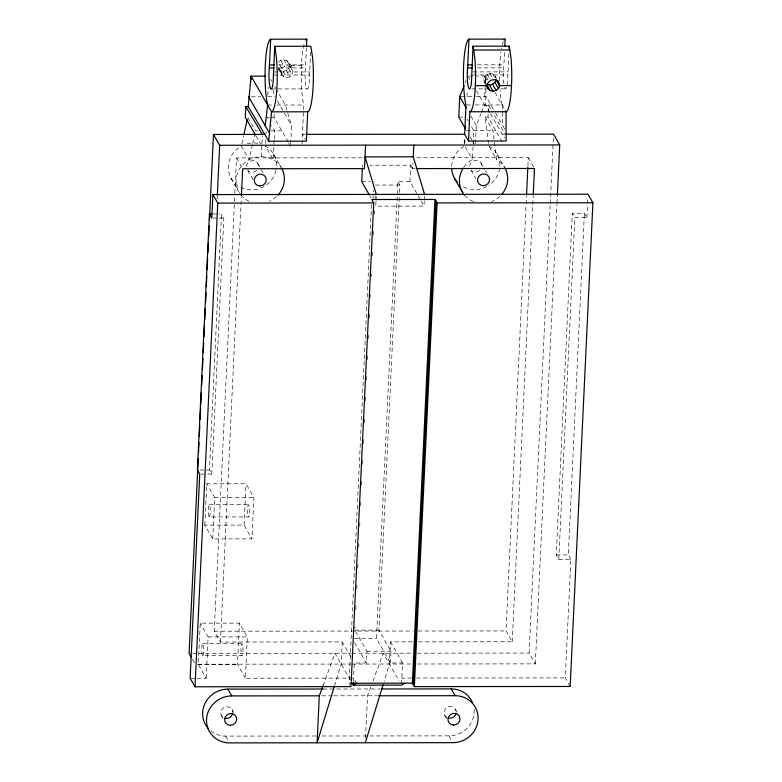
<?xml version="1.0" encoding="UTF-8"?>
<svg xmlns="http://www.w3.org/2000/svg" width="782" height="782" viewBox="0 0 782 782"><rect width="100%" height="100%" fill="white"/><g stroke="black" fill="none" stroke-linecap="round" stroke-linejoin="round"><path stroke-width="0.59" stroke-dasharray="3.91 2.93" d="M503.901 83.83A13.45 2.229 89.9 0 1 503.716 68.435L504.556 51.954M507.176 85.091A13.45 2.229 89.9 0 0 507.85 75.659L508.867 53.186M217.152 198.882L217.269 196.448M197.015 678.277L206.184 678.268L198.296 664.495L200.241 623.156L239.458 623.117L247.347 636.89L245.401 678.229L353.591 678.121L356.524 683.214M204.845 525.133L206.79 483.794L246.007 483.755L253.896 497.528L251.96 538.866L212.733 538.906L204.845 525.133L244.072 525.093L251.96 538.866M200.954 474.088L211.805 474.078L209.468 469.992L221.501 213.975L219.087 213.975M211.805 474.078L223.838 218.051L221.501 213.975M206.184 678.268L208.129 636.929L200.241 623.156M212.733 538.906L214.679 497.567L206.79 483.794M350.678 656.684L342.223 641.924L220.436 642.042L214.239 631.221L234.776 194.523M234.825 193.301L236.496 157.925L363.474 157.808M220.436 642.042L241.364 196.8M245.401 678.229L237.513 664.456L239.458 623.117M244.072 525.093L246.007 483.755M241.57 195.774A24.457 23.167 -29.8 0 1 249.126 159.704L255.049 157.348L261.335 156.547L261.882 144.875M261.941 143.81L262.322 135.54M265.557 143.673L265.782 138.864M266.017 134.064L266.124 131.659M267.825 95.541L268.226 87.056M288.245 142.06L274.042 117.241L274.208 113.625M274.14 140.467L273.241 159.675A24.457 23.167 -29.8 0 1 281.061 167.221M274.199 139.264L274.599 130.858L271.598 125.628M290.699 143.722L291.549 125.638L285.283 105.023L276.417 89.549M301.989 143.771L303.817 105.003L302.957 100.868A36.686 6.07 89.9 0 1 304.354 43.333L305.068 41.642M310.601 52.081L309.545 75.737A13.45 2.229 89.9 0 1 306.71 88.376A13.45 2.229 89.9 0 1 305.4 68.503L306.446 47.35M362.418 167.573L362.525 165.227M342.223 641.924L341.187 664.074L334.804 684.915M371.548 204.395L349.046 683.233L350.013 684.934M373.014 198.706L373.415 190.182M353.425 681.64L354.305 663.009L366.367 662.999L366.914 651.25L354.833 630.165L355.008 626.509M355.81 609.432L355.986 605.776M356.788 588.699L356.954 585.044M357.755 567.967L357.931 564.311M358.733 547.244L358.909 543.578M359.71 526.511L359.876 522.845M360.688 505.778L360.854 502.122M361.655 485.045L361.89 480.168M362.633 464.312L362.858 459.435M363.61 443.58L363.835 438.702M364.578 422.857L364.813 417.979M365.614 400.902L365.781 397.246M366.592 380.169L366.758 376.513M367.56 359.437L367.736 355.781M368.537 338.714L368.713 335.048M369.515 317.981L369.681 314.325M370.482 297.248L370.6 294.804M371.46 276.515L371.577 274.081M372.437 255.782L372.603 252.127M373.405 235.059L373.581 231.394M374.382 214.327L374.558 210.661M375.125 198.472L375.243 196.028M376.005 201.463L375.78 206.155L424.01 206.116L424.235 201.414M376.054 200.29L376.279 195.588M365.556 737.944L367.53 695.784L371.255 685.706M401.547 683.947L402.535 662.96L390.482 662.97L376.455 638.483L397.93 181.629L409.983 181.62L417.588 194.884M390.482 662.97L391.029 651.23L378.957 630.136L399.475 193.565M399.534 192.352L399.876 185.031L397.93 181.629M409.983 181.62L410.755 165.178L369.759 165.217M412.378 641.846L390.462 641.875L389.416 664.026L384.099 681.396M415.144 168.58L412.71 168.58L412.984 162.705M424.294 200.241L424.509 195.539M464.176 143.614L464.449 137.74M464.762 143.477L465.046 137.466M466.971 96.557L467.255 90.526M463.794 167.221A24.457 23.167 -29.8 0 1 472.445 159.479L473.794 130.662L471.399 126.479M475.427 143.536L476.277 125.452L481.028 113.586M484.654 96.538L485.622 76.04L477.362 76.049M489.796 112.51L485.661 105.296L485.915 89.304M502.21 141.845L488.007 117.036L488.173 113.507M488.222 112.334L488.555 105.287L485.661 105.296M418.468 641.846L512.249 641.748L506.052 630.937L526.521 195.451M527.899 166.185L528.3 157.641L415.975 157.749M512.249 641.748L533.236 195.295M417.383 663.996L535.318 663.879L529.121 653.068L550.196 204.786M550.254 203.564L553.343 137.779M535.318 663.879L556.911 204.64M556.97 203.418L557.371 194.894M570.176 686.469L565.278 677.906L570.85 559.335L558.788 559.345L556.256 554.927L572.316 213.281L584.379 213.271L586.911 217.699L574.848 217.709L572.316 213.281M558.788 559.345L574.848 217.709M570.85 559.335L568.318 554.917L584.379 213.271M586.911 217.699L587.517 204.776M587.575 203.603L587.79 198.902M281.598 74.446L280.855 71.406L281.872 68.581L278.363 62.452C284.697 54.496 294.306 65.659 292.673 72.97C290.093 81.299 279.389 76.538 278.675 69.344M485.661 84.358C478.398 76.274 493.638 67.985 496.375 78.474M241.843 143.79L243.622 135.716M252.439 144.709L249.126 159.704L241.335 146.097A24.457 23.167 -29.8 0 0 239.419 186.781M252.694 143.565L254.981 133.184M323.015 685.755L334.989 653.253L350.248 679.89M372.897 681.22L383.219 653.205L399.084 680.897M465.339 82.54L466.209 80.38M481.458 112.5L484.478 104.944L476.199 90.507M503.413 41.563L502.699 43.264A36.686 6.07 89.9 0 0 501.428 48.934M278.089 68.327C281.608 75.15 292.39 69.002 288.802 62.443M281.872 68.581C284.257 65.317 290.132 64.867 292.312 68.562M279.096 64.906L305.625 64.877M477.44 64.838L503.97 64.808M301.471 65.258L289.408 65.268L292.918 71.387M278.978 67.946L305.479 67.917M477.284 67.878L503.794 67.848M273.495 71.983L309.672 71.954M473.051 71.915L508.017 71.876M273.387 75.033L309.525 74.994M472.905 74.955L507.841 74.916M469.112 76.059L476.189 76.049M271.139 88.943L307.277 88.904M471.869 88.865L486.316 88.855M500.773 88.845L505.592 88.835M251.305 96.773L260.709 96.763M267.767 96.753L275 96.753M460.94 96.567L475.221 96.548M476.404 96.548L486.072 96.538L494.938 112.012M267.639 105.042L272.341 105.032M277.053 105.032L303.817 105.003M467.147 104.964L470.608 104.964M475.231 104.954L502.161 104.935L502.621 125.423L505.397 130.291M269.213 117.251L266.799 117.251L268.597 120.389M270.425 117.251L274.042 117.241M458.77 117.065L464.801 117.056M488.457 143.448L485.114 117.036L488.007 117.036M257.835 130.877L255.489 130.877L247.699 117.271M270.983 130.858L281.833 130.848M466.561 130.672L495.798 130.643M304.872 134.377L302.438 134.377L305.215 139.235M502.21 134.181L505.104 134.181L493.286 113.546M361.753 181.668L370.199 181.659M399.876 185.031L375.761 185.06L373.816 181.659M213.056 213.975L217.885 213.975M212.987 218.061L217.807 218.061M219.019 218.061L223.838 218.051M199.821 470.002L209.468 469.992M214.679 497.567L253.896 497.528M209.293 504.742L248.52 504.703M209.263 516.97A6.109 1.017 89.9 0 0 210.162 507.909A6.109 1.017 89.9 0 0 208.413 507.694A6.109 1.017 89.9 0 0 209.263 516.97L248.49 516.931A6.109 1.017 89.9 0 0 249.39 507.87A6.109 1.017 89.9 0 0 247.63 507.655A6.109 1.017 89.9 0 0 248.49 516.931M556.256 554.927L568.318 554.917M354.833 630.165L378.957 630.136M214.239 631.221L413.258 631.025M418.145 631.025L506.052 630.937M208.129 636.929L247.347 636.89M354.745 638.503L376.455 638.483M202.773 643.459L242 643.42M366.914 651.25L391.029 651.23M192.734 653.4L197.602 653.39M198.814 653.39L350.668 653.244M351.871 653.244L412.407 653.185M417.265 653.175L529.121 653.068M202.743 655.678A6.109 1.017 89.9 0 0 203.643 646.616A6.109 1.017 89.9 0 0 201.893 646.401A6.109 1.017 89.9 0 0 202.743 655.678L241.97 655.639A6.109 1.017 89.9 0 0 242.87 646.577A6.109 1.017 89.9 0 0 241.11 646.362A6.109 1.017 89.9 0 0 241.97 655.639M197.709 664.221L350.835 664.065M352.037 664.065L411.303 664.006M198.296 664.495L237.513 664.456M191.297 678.277L195.871 678.277M411.586 678.062L401.831 678.072L403.58 681.122M416.464 678.053L565.278 677.906M323.044 689.03L380.404 688.971M321.715 695.833L332.565 695.824M333.767 695.824L377.266 695.775M210.72 730.877A24.457 23.167 -29.8 0 0 225.656 736.097L315.957 736.009M322.057 735.999L368.43 735.96M369.651 735.95L448.976 735.872A24.457 23.167 -29.8 0 0 473.892 707.475M261.335 156.547L267.532 157.338L273.241 159.675L265.45 146.068A24.457 23.167 -29.8 0 1 276.202 169.469M486.482 84.261L484.488 82.315M492.992 74.085L495.368 78.249M489.952 73.215L492.963 78.464M486.961 74.094L489.933 79.295M487.988 80.175L485.622 76.04L485.808 84.485M495.074 92.55L505.504 110.761M484.762 76.441L487.685 81.553M483.882 79.49L486.218 83.576M528.3 157.641L533.93 167.475M495.524 113.048L502.621 125.423M488.555 105.287L492.689 112.51M490.392 113.546L504.429 138.072M467.929 76.059L470.295 80.184M485.114 117.036L492.904 130.643L496.56 159.46A24.457 23.167 -29.8 0 1 504.977 168.042M497.186 154.435L504.38 166.996M489.366 146.899L496.56 159.46M470.96 116.166L476.277 125.452M467.206 119.147L468.398 121.239M470.06 136.782L471.81 139.841M472.396 140.858L474.146 143.908M481.106 163.262L484.703 169.547M485.309 170.593L486.502 172.685M465.251 146.918L472.445 159.479M470.989 170.193L475.788 178.57M410.755 165.178L412.71 168.58M418.165 195.911L420.511 199.987M421.087 201.013L424.01 206.116M369.935 195.95L371.108 197.993M286.75 60.38L290.317 66.617M283.788 59.628L287.395 65.932M288.529 68.317L292.038 74.437M280.718 60.38L284.296 66.626M286.271 70.546L289.839 76.792M283.231 71.367L286.847 77.672M278.519 67.32L280.855 71.406M280.239 70.556L283.817 76.792M270.513 79.226L271.686 81.289M274.648 86.45L275.831 88.513M277.366 100.878L283.866 112.227M284.452 113.253L291.549 125.638M288.832 143.077L290.581 146.136M273.876 154.66L281.667 168.267M255.997 135.97L260.66 144.123M257.796 163.487L263.192 172.9M247.679 170.417L253.671 180.877M236.496 157.925L241.56 166.781M230.993 178.188L238.793 191.795M455.437 709.45L457.108 712.363M444.714 715.325L447.5 720.193M448.976 735.872L451.752 740.74M390.462 641.875L402.535 662.96M354.676 642.589L366.367 662.999M232.117 709.665L233.789 712.578M192.47 659.304L194.718 663.234M221.404 715.55L223.065 718.462M225.656 736.097L228.442 740.955M495.211 76.431L495.778 77.907M272.918 89.881L274.658 95.6M502.161 104.935L501.301 100.8A36.686 6.07 89.9 0 1 500.089 89.862M499.659 80.644A36.686 6.07 89.9 0 1 500.969 51.944M506.716 87.173A13.45 2.229 89.9 0 1 504.488 86.9M469.718 166.214A6.109 5.787 -29.8 0 1 476.023 160.33A6.109 5.787 -29.8 0 1 481.78 166.195M479.816 170.349A6.109 5.787 -29.8 0 1 471.292 170.359M488.77 145.853A24.457 23.167 -29.8 0 1 499.864 166.185M499.678 168.218A24.457 23.167 -29.8 0 1 488.672 185.432M486.854 186.536A24.457 23.167 -29.8 0 1 462.739 186.556M451.634 166.224A24.457 23.167 -29.8 0 1 463.726 146.4M276.496 196.624A24.457 23.167 -29.8 0 1 269.419 201.306M249.028 201.326A24.457 23.167 -29.8 0 1 242.391 196.653M499.815 196.399A24.457 23.167 -29.8 0 1 491.751 201.502M473.296 201.521A24.457 23.167 -29.8 0 1 465.71 196.438M246.408 166.429A6.109 5.787 -29.8 0 1 253.495 160.603A6.109 5.787 -29.8 0 1 258.187 167.935M256.506 170.574A6.109 5.787 -29.8 0 1 247.972 170.584M275.987 170.486A24.457 23.167 -29.8 0 1 241.237 187.719M247.259 143.741A24.457 23.167 -29.8 0 1 259.741 143.732M222.303 716.762A6.109 5.787 -29.8 0 1 224.708 707.182A6.109 5.787 -29.8 0 1 232.792 712.598M446.825 717.475A6.109 5.787 -29.8 0 1 446.63 707.73A6.109 5.787 -29.8 0 1 455.974 710.858"/><path stroke-width="1.17" d="M265.206 76.137L251.1 76.147L271.54 111.846L307.717 111.806L308.802 111.073A36.686 6.07 89.9 0 0 312.614 57.76L310.874 46.246L274.746 46.275L273.397 75.766A13.45 2.229 89.9 0 1 270.562 88.415A13.45 2.229 89.9 0 1 269.262 68.542L270.699 39.208L306.827 39.168L306.505 46.187M504.82 46.109L505.133 39.1L469.005 39.139L467.998 39.814L466.522 43.293A36.686 6.07 89.9 0 0 465.134 100.829L465.994 104.964L464.616 134.221L468.516 141.024L506.101 140.985L506.062 111.738L507.147 111.005A36.686 6.07 89.9 0 0 510.969 57.692L509.19 46.167L473.051 46.206L471.712 75.698A13.45 2.229 89.9 0 1 468.877 88.346A13.45 2.229 89.9 0 1 467.577 68.464L469.005 39.139M509.082 48.504L509.19 46.167M209.439 213.985L197.406 470.011L199.742 474.088L190.143 678.277L195.021 686.782L350.991 686.635L373.728 202.929L371.782 199.527L434.968 199.459L437.099 202.909L414.362 686.616L570.176 686.469L592.912 202.763L588.015 194.21L212.88 194.581L211.775 218.061L209.439 213.985L211.854 213.985M198.247 458.496L189.088 653.4L191.336 657.339M198.53 452.407L198.99 442.661M199.283 436.571L199.791 425.603M200.084 419.514L200.593 408.546M200.827 403.678L201.336 392.711M201.688 385.409L202.137 375.663M202.43 369.573L202.939 358.606M203.232 352.516L203.691 342.77M203.975 336.68L204.493 325.713M204.776 319.623L205.295 308.665M205.578 302.575L206.037 292.83M206.321 286.73L206.839 275.772M207.122 269.682L207.641 258.715M207.924 252.625L208.383 242.879M208.667 236.79L209.185 225.822M209.468 219.732L213.476 134.465L264.795 134.416L268.685 141.219L306.329 141.18L307.717 111.806M217.328 195.226L219.674 145.286L213.476 134.465M195.021 686.782L217.758 203.085L212.88 194.581M241.423 195.588L242.684 168.746L364.471 168.629L365.575 145.139M264.795 134.416L248.197 106.577L245.792 106.577L245.284 117.271L255.411 134.954M248.197 106.577L251.1 76.147L250.924 79.793M268.685 141.219L271.54 111.846L272.625 111.112A36.686 6.07 89.9 0 0 276.447 57.8L274.746 46.275M323.015 685.755L319.3 695.833L317.091 742.812L334.452 686.078M362.359 168.746L361.753 181.668L369.348 194.933M353.376 682.813L353.259 685.169L401.498 685.12L404.744 683.165M424.567 194.366L413.258 156.83L413.815 145.09M414.362 686.616L412.388 683.155L434.968 199.459M413.355 684.856L436.102 201.15M464.049 85.776L459.728 96.567L458.77 117.065L465.358 128.58M465.437 129.059L465.554 126.664M468.516 141.024L469.884 111.767L470.979 111.034A36.686 6.07 89.9 0 0 474.791 57.731L473.051 46.206M526.579 194.239L527.84 167.397M533.295 194.073L534.497 168.462L416.356 168.58M557.371 194.894L559.716 144.944L553.519 134.133L506.306 134.172M265.206 125.658L267.639 105.042L266.779 100.907A36.686 6.07 89.9 0 1 268.177 43.362L269.653 39.882L270.699 39.208M487.997 88.444C483.98 80.917 497.342 75.483 499.278 84.026C500.939 91.66 488.496 94.026 486.824 86.401M495.944 79.481C495.651 83.899 490.167 86.167 486.482 84.261M243.876 134.563L247.19 119.578M365.331 742.763L383.043 684.866M504.175 39.774L505.133 39.1M305.83 39.843L306.827 39.168M412.388 683.155L356.524 683.214L353.259 685.169L352.056 683.057M351.177 683.224L356.524 683.214M473.843 50.019L510.02 49.98M269.448 64.916L274.267 64.906M467.792 64.838L472.621 64.838M269.34 67.956L274.159 67.956M467.656 67.887L472.465 67.878M475.329 85.629L487.391 85.619M511.506 85.59L499.444 85.609L496.531 80.507M469.884 111.767L506.062 111.738M306.094 134.377L464.616 134.221M219.674 145.286L559.716 144.944M413.258 156.83L365.028 156.879L376.328 194.415M217.758 203.085L373.728 202.929M437.099 202.909L592.912 202.763M208.1 728.345A24.457 23.167 -29.8 0 1 205.177 703.077A24.457 23.167 -29.8 0 1 227.865 689.118L323.044 689.03M381.626 688.971L451.185 688.903A24.457 23.167 -29.8 0 1 472.553 702.813M451.185 688.903L455.075 695.706A24.457 23.167 -29.8 0 1 478.085 719.166A24.457 23.167 -29.8 0 1 452.866 742.675L229.556 742.9A24.457 23.167 -29.8 0 1 206.536 719.44A24.457 23.167 -29.8 0 1 231.755 695.921L319.3 695.833M378.478 695.775L455.075 695.706M245.792 106.577L262.381 134.416M497.548 80.517L498.711 82.56M494.928 82.306L498.437 88.434M492.513 84.261L496.081 90.497M489.405 84.955L493.012 91.259M487.078 85.306L490.05 90.507M459.728 96.567L466.228 107.916M454.313 177.973L462.103 191.58M248.656 96.773L269.106 132.461M227.865 689.118L231.755 695.921M457.099 181.942A24.457 23.167 -29.8 0 1 451.654 168.677M281.667 168.267A24.457 23.167 -29.8 0 1 277.991 195.119M504.977 168.042A24.457 23.167 -29.8 0 1 502.005 194.092M464.889 195.549A24.457 23.167 -29.8 0 1 463.208 168.091M232.508 714.122A6.109 5.787 -29.8 0 1 224.933 718.277M455.828 713.898A6.109 5.787 -29.8 0 1 448.252 718.062M259.947 185.901A6.109 5.787 -29.8 0 0 265.587 177.094A6.109 5.787 -29.8 0 0 255.147 177.103A6.109 5.787 -29.8 0 0 259.947 185.901M483.266 185.686A6.109 5.787 -29.8 0 0 488.906 176.869A6.109 5.787 -29.8 0 0 478.457 176.879A6.109 5.787 -29.8 0 0 483.266 185.686M230.377 725.285A6.109 5.787 -29.8 0 0 236.017 716.468A6.109 5.787 -29.8 0 0 225.568 716.478A6.109 5.787 -29.8 0 0 230.377 725.285M453.697 725.061A6.109 5.787 -29.8 0 0 459.327 716.253A6.109 5.787 -29.8 0 0 448.888 716.263A6.109 5.787 -29.8 0 0 453.697 725.061"/></g></svg>
